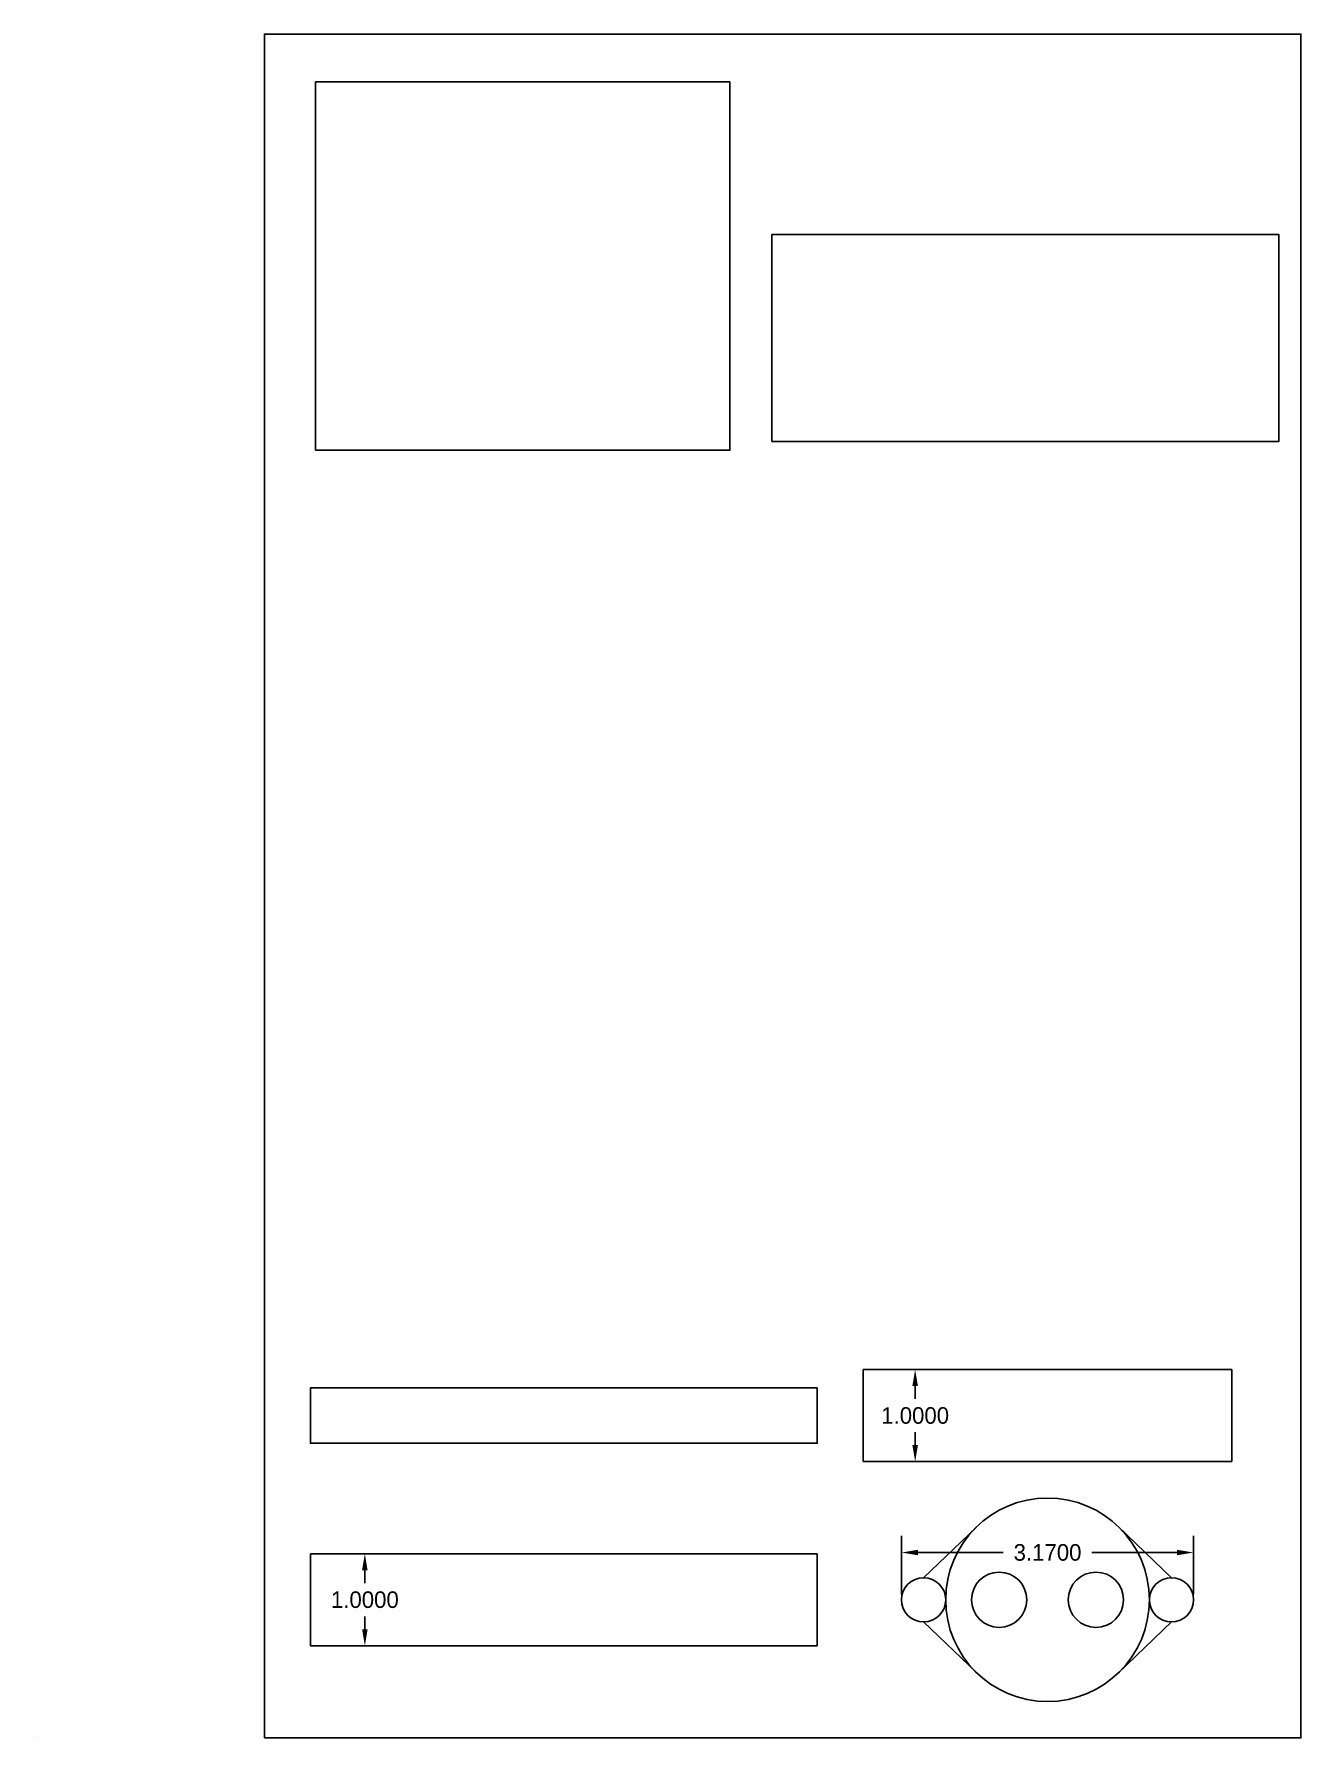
# Model space of a CAD drawing. Header units: inches. Extents: x 0 to 13.8, y 0 to 18.5.
import ezdxf

# ---------------------------------------------------------------- set-up
doc = ezdxf.new("R2010")
doc.units = ezdxf.units.IN
doc.header["$MEASUREMENT"] = 0
doc.dimstyles.get("Standard").update_dxf_attribs({"dimtxt": 0.18, "dimasz": 0.18, "dimexe": 0.18, "dimexo": 0.0625, "dimgap": 0.09, "dimtad": 0, "dimtih": 1, "dimtoh": 1, "dimdec": 4, "dimzin": 0, "dimdsep": 46, "dimtxsty": 'Standard', "dimcen": 0.09, "dimadec": 0, "dimazin": 0, "dimtfac": 1, "dimtdec": 4, "dimtofl": 0, "dimtmove": 0, "dimatfit": 3, "dimfxl": 1, "dimtolj": 1, "dimtzin": 0, "dimarcsym": 0})

# ---------------------------------------------------------------- blocks, each defined once
blk = doc.blocks.new('*D2')
at = {"color": 0, "lineweight": -2, "transparency": 16777216}
for p, q in [((9.415, 1.562), (9.415, 2.193)), ((12.585, 1.562), (12.585, 2.193)), ((9.595, 2.013), (10.52, 2.013)), ((12.405, 2.013), (11.48, 2.013))]:
    blk.add_line(p, q, dxfattribs=at)
at = {"color": 0, "transparency": 16777216}
for points in [[(9.595, 2.043), (9.595, 1.983), (9.415, 2.013)], [(12.405, 2.043), (12.405, 1.983), (12.585, 2.013)]]:
    blk.add_solid(points, dxfattribs=at)
at = {"layer": 'Defpoints', "color": 0, "transparency": 16777216}
for p in [(12.585, 2.013), (9.415, 1.5), (12.585, 1.5)]:
    blk.add_point(p, dxfattribs=at)
at = {"color": 0, "transparency": 16777216, "insert": (11, 2.013), "char_height": 0.18, "attachment_point": 5}
blk.add_mtext('\\A1;3.1700', dxfattribs=at)
blk = doc.blocks.new('*D4')
at = {"color": 0, "lineweight": -2, "transparency": 16777216}
for p, q in [((3.063, 2), (3.77, 2)), ((3.59, 1.82), (3.59, 1.68)), ((3.59, 1.18), (3.59, 1.32)), ((3.063, 1), (3.77, 1))]:
    blk.add_line(p, q, dxfattribs=at)
at = {"color": 0, "transparency": 16777216}
for points in [[(3.56, 1.82), (3.62, 1.82), (3.59, 2)], [(3.56, 1.18), (3.62, 1.18), (3.59, 1)]]:
    blk.add_solid(points, dxfattribs=at)
at = {"layer": 'Defpoints', "color": 0, "transparency": 16777216}
for p in [(3, 2), (3, 1), (3.59, 1)]:
    blk.add_point(p, dxfattribs=at)
at = {"color": 0, "transparency": 16777216, "insert": (3.59, 1.5), "char_height": 0.18, "attachment_point": 5}
blk.add_mtext('\\A1;1.0000', dxfattribs=at)
blk = doc.blocks.new('*D5')
at = {"color": 0, "lineweight": -2, "transparency": 16777216}
for p, q in [((9.063, 4), (9.743, 4)), ((9.563, 3.82), (9.563, 3.68)), ((9.563, 3.18), (9.563, 3.32)), ((9.063, 3), (9.743, 3))]:
    blk.add_line(p, q, dxfattribs=at)
at = {"color": 0, "transparency": 16777216}
for points in [[(9.533, 3.82), (9.593, 3.82), (9.563, 4)], [(9.533, 3.18), (9.593, 3.18), (9.563, 3)]]:
    blk.add_solid(points, dxfattribs=at)
at = {"layer": 'Defpoints', "color": 0, "transparency": 16777216}
for p in [(9, 4), (9, 3), (9.563, 3)]:
    blk.add_point(p, dxfattribs=at)
at = {"color": 0, "transparency": 16777216, "insert": (9.563, 3.5), "char_height": 0.18, "attachment_point": 5}
blk.add_mtext('\\A1;1.0000', dxfattribs=at)

msp = doc.modelspace()

# ---------------------------------------------------------------- linework, layer by layer
for p, q in [((9, 4), (9, 3)), ((9, 4), (13, 4)), ((13, 4), (13, 3)), ((13, 3), (9, 3)), ((9.655, 1.74), (10.22724, 2.28986)), ((12.345, 1.74), (11.76566, 2.29674)), ((3, 2), (3, 1)), ((3, 2), (8.5, 2)), ((8.5, 2), (8.5, 1)), ((9.655, 1.26), (10.22724, 0.71014)), ((12.345, 1.26), (11.76566, 0.70326)), ((8.5, 1), (3, 1))]:
    msp.add_line(p, q)
for points in [[(2.5, 0), (13.75, 0), (13.75, 18.5), (2.5, 18.5)], [(3.05324, 13.98056), (7.55324, 13.98056), (7.55324, 17.98056), (3.05324, 17.98056)], [(8.00909, 14.0745), (13.50909, 14.0745), (13.50909, 16.3245), (8.00909, 16.3245)], [(0, 0), (0, 0), (0, 0), (0, 0)]]:
    msp.add_lwpolyline(points, close=True)
msp.add_lwpolyline([(3, 3.5), (3, 3.8), (8.5, 3.8), (8.5, 3.2), (3, 3.2), (3, 3.5)])
for centre, radius in [((11, 1.5), 1.105), ((9.655, 1.5), 0.24), ((10.475, 1.5), 0.3), ((11.525, 1.5), 0.3), ((12.345, 1.5), 0.24)]:
    msp.add_circle(centre, radius)

# ---------------------------------------------------------------- dimensions: what is measured, and where the dimension line sits
for base, p1, p2, picture, middle in [((9.56287, 3), (9, 4), (9, 3), '*D5', (9.56287, 3.5)), ((3.58977, 1), (3, 2), (3, 1), '*D4', (3.58977, 1.5))]:
    dim = msp.add_linear_dim(base=base, p1=p1, p2=p2, angle=90, dimstyle='Standard')
    dim.commit()
    dim.dimension.update_dxf_attribs({"geometry": picture, "text_midpoint": middle})
dim = msp.add_linear_dim(base=(12.585, 2.01301), p1=(9.415, 1.5), p2=(12.585, 1.5), dimstyle='Standard')
dim.commit()
dim.dimension.update_dxf_attribs({"geometry": '*D2', "text_midpoint": (11, 2.01301)})

doc.saveas('drawing.dxf')
